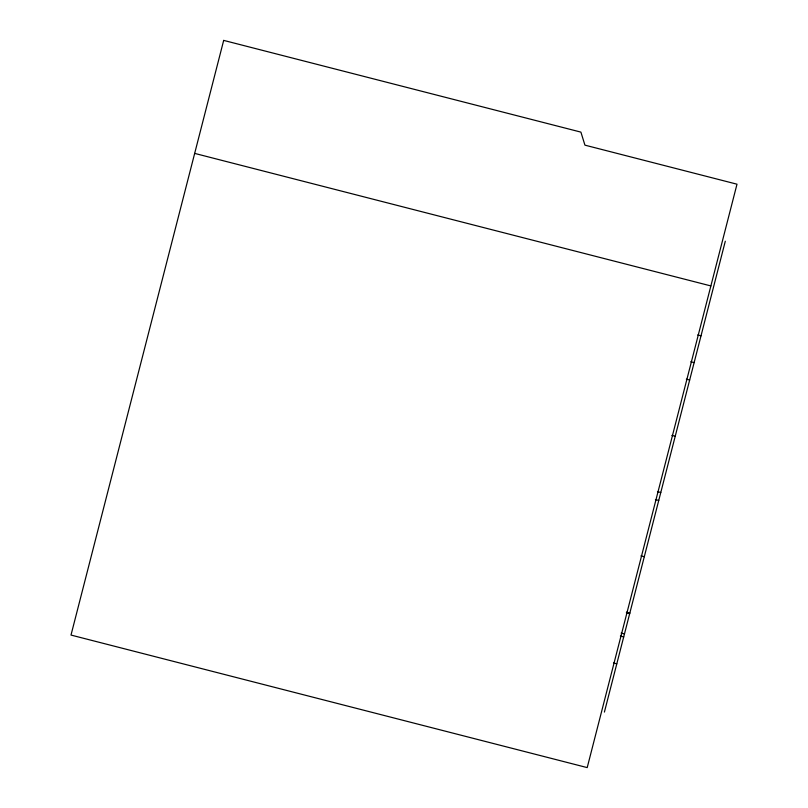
<?xml version="1.0" encoding="UTF-8"?>
<svg xmlns="http://www.w3.org/2000/svg" width="808" height="808" viewBox="0 0 808 808"><rect width="100%" height="100%" fill="white"/><g stroke="black" fill="none" stroke-linecap="round" stroke-linejoin="round"><path stroke-width="1.21" d="M604.404 712.08L725.301 241.238M194.678 153.399L710.868 285.931M697.698 334.956L701.011 335.805M690.81 361.772L694.133 362.62M686.346 379.174L689.658 380.023M671.903 435.411L675.225 436.259M657.47 491.648L660.782 492.496M655.419 499.607L658.742 500.455M640.976 555.864L644.299 556.712M626.533 612.121L629.846 612.969M626.351 612.838L629.664 613.686M621.15 633.098L624.463 633.947M620.382 636.068L623.705 636.916M613.474 662.984L616.787 663.843M223.685 40.4L71.003 635.068L587.204 767.6L736.997 184.194L584.931 145.147L580.901 132.118L223.685 40.4"/></g></svg>
